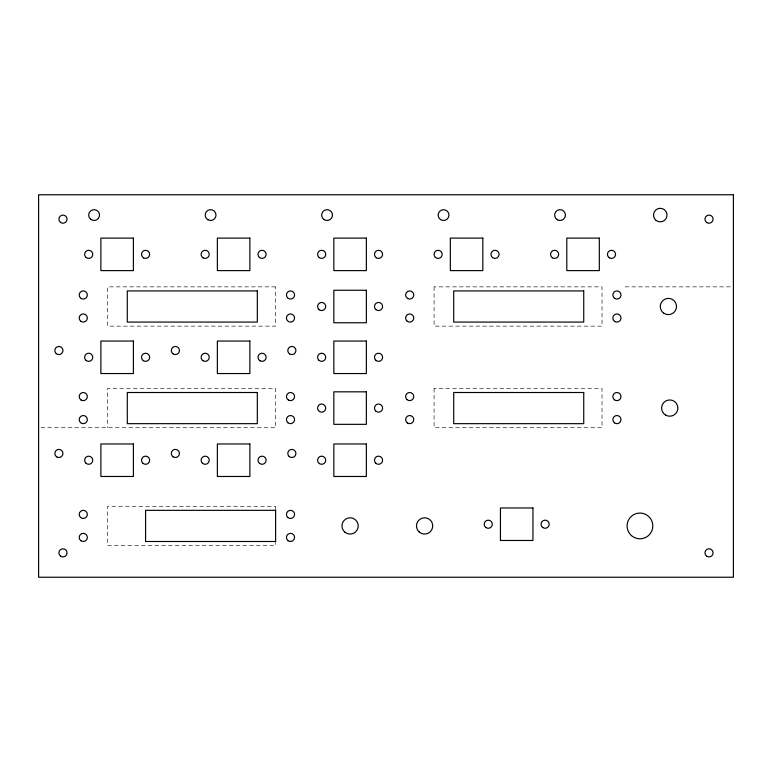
<?xml version="1.0" encoding="UTF-8"?>
<svg xmlns="http://www.w3.org/2000/svg" width="772" height="772" viewBox="0 0 772 772"><rect width="100%" height="100%" fill="white"/><g stroke="black" fill="none" stroke-linecap="round" stroke-linejoin="round"><path stroke-width="0.58" stroke-dasharray="3.86 2.9" d="M625.05 286.866L732.242 286.866M40.984 427.727L275.604 427.727L275.604 388.441L107.655 388.441L107.655 427.727M275.604 508.661L275.604 506.278L107.655 506.278L107.655 545.563L275.604 545.563L275.604 543.179M434.076 388.441L434.076 427.727L602.025 427.727L602.025 388.441L434.076 388.441M434.076 286.866L434.076 326.141L602.025 326.141L602.025 286.866L434.076 286.866M275.604 286.866L107.655 286.866L107.655 326.141L275.604 326.141L275.604 286.866"/><path stroke-width="1.16" d="M275.604 510.34L145.58 510.34L145.58 541.5L275.604 541.5M275.604 509.848L275.604 541.992M733.4 194.766L38.6 194.766L38.6 577.234L733.4 577.234L733.4 194.766M133.392 238.104L100.881 238.104L100.881 270.615L133.392 270.615L133.392 238.104M249.867 238.104L217.366 238.104L217.366 270.615L249.867 270.615L249.867 238.104M366.353 238.104L333.842 238.104L333.842 270.615L366.353 270.615L366.353 238.104M482.828 238.104L450.327 238.104L450.327 270.615L482.828 270.615L482.828 238.104M599.313 238.104L566.802 238.104L566.802 270.615L599.313 270.615L599.313 238.104M366.353 290.253L333.842 290.253L333.842 322.754L366.353 322.754L366.353 290.253M257.317 290.928L127.293 290.928L127.293 322.078L257.317 322.078L257.317 290.928M583.738 290.928L453.714 290.928L453.714 322.078L583.738 322.078L583.738 290.928M133.392 341.041L100.881 341.041L100.881 373.552L133.392 373.552L133.392 341.041M249.867 341.041L217.366 341.041L217.366 373.552L249.867 373.552L249.867 341.041M366.353 341.041L333.842 341.041L333.842 373.552L366.353 373.552L366.353 341.041M366.353 391.829L333.842 391.829L333.842 424.339L366.353 424.339L366.353 391.829M257.317 392.514L127.293 392.514L127.293 423.664L257.317 423.664L257.317 392.514M583.738 392.514L453.714 392.514L453.714 423.664L583.738 423.664L583.738 392.514M133.392 443.977L100.881 443.977L100.881 476.478L133.392 476.478L133.392 443.977M249.867 443.977L217.366 443.977L217.366 476.478L249.867 476.478L249.867 443.977M366.353 443.977L333.842 443.977L333.842 476.478L366.353 476.478L366.353 443.977M532.95 507.976L500.439 507.976L500.439 540.477L532.95 540.477L532.95 507.976M260.029 360.813A4.063 4.063 0 0 0 266.128 357.291A4.063 4.063 0 0 0 260.029 353.779A4.063 4.063 0 0 0 260.029 360.813M202.92 360.669A4.063 4.063 0 0 0 209.231 357.561A4.063 4.063 0 0 0 203.374 353.653A4.063 4.063 0 0 0 202.92 360.669M90.536 219.151A5.414 5.414 0 0 0 99.424 216.141A5.414 5.414 0 0 0 92.37 209.945A5.414 5.414 0 0 0 90.536 219.151M86.223 257.578A4.063 4.063 0 0 0 92.727 254.885A4.063 4.063 0 0 0 87.139 250.601A4.063 4.063 0 0 0 86.223 257.578M143.553 257.877A4.063 4.063 0 0 0 149.643 254.355A4.063 4.063 0 0 0 143.553 250.842A4.063 4.063 0 0 0 143.553 257.877M207.88 219.769A5.414 5.414 0 0 0 216.015 215.079A5.414 5.414 0 0 0 207.88 210.389A5.414 5.414 0 0 0 207.88 219.769M60.505 222.375A4.063 4.063 0 0 0 67.01 219.682A4.063 4.063 0 0 0 61.422 215.398A4.063 4.063 0 0 0 60.505 222.375M202.92 257.732A4.063 4.063 0 0 0 209.231 254.625A4.063 4.063 0 0 0 203.374 250.717A4.063 4.063 0 0 0 202.92 257.732M665.676 415.124A8.125 8.125 0 0 0 677.864 408.089A8.125 8.125 0 0 0 665.676 401.044A8.125 8.125 0 0 0 665.676 415.124M631.457 535.594A12.863 12.863 0 0 0 652.562 528.434A12.863 12.863 0 0 0 635.81 513.737A12.863 12.863 0 0 0 631.457 535.594M614.444 422.824A4.063 4.063 0 0 0 620.949 420.132A4.063 4.063 0 0 0 615.361 415.847A4.063 4.063 0 0 0 614.444 422.824M706.988 556.371A4.063 4.063 0 0 0 713.087 552.848A4.063 4.063 0 0 0 706.988 549.336A4.063 4.063 0 0 0 706.988 556.371M419.235 532.033A8.125 8.125 0 0 0 432.561 527.508A8.125 8.125 0 0 0 421.975 518.224A8.125 8.125 0 0 0 419.235 532.033M485.771 527.45A4.063 4.063 0 0 0 492.275 524.757A4.063 4.063 0 0 0 486.698 520.473A4.063 4.063 0 0 0 485.771 527.45M542.88 527.604A4.063 4.063 0 0 0 549.191 524.497A4.063 4.063 0 0 0 543.334 520.579A4.063 4.063 0 0 0 542.88 527.604M287.821 517.462A4.063 4.063 0 0 0 294.489 515.204A4.063 4.063 0 0 0 289.201 510.562A4.063 4.063 0 0 0 287.821 517.462M288.033 540.651A4.063 4.063 0 0 0 294.537 537.959A4.063 4.063 0 0 0 288.95 533.674A4.063 4.063 0 0 0 288.033 540.651M344.737 532.033A8.125 8.125 0 0 0 358.073 527.508A8.125 8.125 0 0 0 347.487 518.224A8.125 8.125 0 0 0 344.737 532.033M60.718 556.226A4.063 4.063 0 0 0 67.039 553.119A4.063 4.063 0 0 0 61.181 549.21A4.063 4.063 0 0 0 60.718 556.226M80.799 540.651A4.063 4.063 0 0 0 87.304 537.959A4.063 4.063 0 0 0 81.726 533.674A4.063 4.063 0 0 0 80.799 540.651M80.597 517.462A4.063 4.063 0 0 0 87.265 515.204A4.063 4.063 0 0 0 81.967 510.562A4.063 4.063 0 0 0 80.597 517.462M56.867 456.976A4.063 4.063 0 0 0 62.957 453.453A4.063 4.063 0 0 0 56.867 449.941A4.063 4.063 0 0 0 56.867 456.976M143.109 463.451A4.063 4.063 0 0 0 149.614 460.759A4.063 4.063 0 0 0 144.026 456.474A4.063 4.063 0 0 0 143.109 463.451M86.02 463.287A4.063 4.063 0 0 0 92.679 461.019A4.063 4.063 0 0 0 87.39 456.387A4.063 4.063 0 0 0 86.02 463.287M80.597 422.651A4.063 4.063 0 0 0 87.265 420.393A4.063 4.063 0 0 0 81.967 415.751A4.063 4.063 0 0 0 80.597 422.651M81.021 399.954A4.063 4.063 0 0 0 87.332 396.837A4.063 4.063 0 0 0 81.485 392.929A4.063 4.063 0 0 0 81.021 399.954M56.221 353.576A4.063 4.063 0 0 0 62.879 351.318A4.063 4.063 0 0 0 57.591 346.676A4.063 4.063 0 0 0 56.221 353.576M86.02 360.35A4.063 4.063 0 0 0 92.679 358.083A4.063 4.063 0 0 0 87.39 353.451A4.063 4.063 0 0 0 86.02 360.35M143.322 360.669A4.063 4.063 0 0 0 149.633 357.561A4.063 4.063 0 0 0 143.785 353.653A4.063 4.063 0 0 0 143.322 360.669M81.021 321.393A4.063 4.063 0 0 0 87.332 318.286A4.063 4.063 0 0 0 81.485 314.368A4.063 4.063 0 0 0 81.021 321.393M81.243 298.513A4.063 4.063 0 0 0 87.342 294.991A4.063 4.063 0 0 0 81.243 291.469A4.063 4.063 0 0 0 81.243 298.513M288.245 298.368A4.063 4.063 0 0 0 294.557 295.261A4.063 4.063 0 0 0 288.709 291.343A4.063 4.063 0 0 0 288.245 298.368M288.477 321.538A4.063 4.063 0 0 0 294.566 318.016A4.063 4.063 0 0 0 288.477 314.493A4.063 4.063 0 0 0 288.477 321.538M289.596 353.904A4.063 4.063 0 0 0 295.917 350.787A4.063 4.063 0 0 0 290.06 346.879A4.063 4.063 0 0 0 289.596 353.904M318.981 360.35A4.063 4.063 0 0 0 325.639 358.083A4.063 4.063 0 0 0 320.351 353.451A4.063 4.063 0 0 0 318.981 360.35M319.183 309.726A4.063 4.063 0 0 0 325.688 307.034A4.063 4.063 0 0 0 320.1 302.749A4.063 4.063 0 0 0 319.183 309.726M375.858 309.562A4.063 4.063 0 0 0 382.526 307.295A4.063 4.063 0 0 0 377.238 302.653A4.063 4.063 0 0 0 375.858 309.562M375.665 360.167A4.063 4.063 0 0 0 382.468 358.343A4.063 4.063 0 0 0 377.489 353.373A4.063 4.063 0 0 0 375.665 360.167M407.22 321.239A4.063 4.063 0 0 0 413.724 318.547A4.063 4.063 0 0 0 408.137 314.262A4.063 4.063 0 0 0 407.22 321.239M407.664 298.513A4.063 4.063 0 0 0 413.753 294.991A4.063 4.063 0 0 0 407.664 291.469A4.063 4.063 0 0 0 407.664 298.513M288.477 400.089A4.063 4.063 0 0 0 294.566 396.576A4.063 4.063 0 0 0 288.477 393.054A4.063 4.063 0 0 0 288.477 400.089M287.821 422.651A4.063 4.063 0 0 0 294.489 420.393A4.063 4.063 0 0 0 289.201 415.751A4.063 4.063 0 0 0 287.821 422.651M289.182 456.513A4.063 4.063 0 0 0 295.84 454.254A4.063 4.063 0 0 0 290.552 449.613A4.063 4.063 0 0 0 289.182 456.513M319.396 463.605A4.063 4.063 0 0 0 325.707 460.498A4.063 4.063 0 0 0 319.859 456.59A4.063 4.063 0 0 0 319.396 463.605M319.396 411.466A4.063 4.063 0 0 0 325.707 408.349A4.063 4.063 0 0 0 319.859 404.441A4.063 4.063 0 0 0 319.396 411.466M376.07 411.312A4.063 4.063 0 0 0 382.574 408.62A4.063 4.063 0 0 0 376.987 404.335A4.063 4.063 0 0 0 376.07 411.312M375.858 463.287A4.063 4.063 0 0 0 382.526 461.019A4.063 4.063 0 0 0 377.238 456.387A4.063 4.063 0 0 0 375.858 463.287M407.433 422.979A4.063 4.063 0 0 0 413.744 419.862A4.063 4.063 0 0 0 407.896 415.954A4.063 4.063 0 0 0 407.433 422.979M407.018 399.626A4.063 4.063 0 0 0 413.676 397.368A4.063 4.063 0 0 0 408.388 392.726A4.063 4.063 0 0 0 407.018 399.626M202.496 463.287A4.063 4.063 0 0 0 209.164 461.019A4.063 4.063 0 0 0 203.866 456.387A4.063 4.063 0 0 0 202.496 463.287M172.909 456.686A4.063 4.063 0 0 0 179.403 453.984A4.063 4.063 0 0 0 173.825 449.7A4.063 4.063 0 0 0 172.909 456.686M259.585 463.451A4.063 4.063 0 0 0 266.089 460.759A4.063 4.063 0 0 0 260.502 456.474A4.063 4.063 0 0 0 259.585 463.451M172.909 353.75A4.063 4.063 0 0 0 179.403 351.048A4.063 4.063 0 0 0 173.825 346.763A4.063 4.063 0 0 0 172.909 353.75M259.585 257.578A4.063 4.063 0 0 0 266.089 254.885A4.063 4.063 0 0 0 260.502 250.601A4.063 4.063 0 0 0 259.585 257.578M323.777 219.373A5.414 5.414 0 0 0 332.442 215.784A5.414 5.414 0 0 0 325.002 210.071A5.414 5.414 0 0 0 323.777 219.373M376.282 257.732A4.063 4.063 0 0 0 382.594 254.625A4.063 4.063 0 0 0 376.746 250.717A4.063 4.063 0 0 0 376.282 257.732M319.183 257.578A4.063 4.063 0 0 0 325.688 254.885A4.063 4.063 0 0 0 320.1 250.601A4.063 4.063 0 0 0 319.183 257.578M440.542 219.586A5.414 5.414 0 0 0 448.957 215.436A5.414 5.414 0 0 0 441.159 210.225A5.414 5.414 0 0 0 440.542 219.586M435.456 257.414A4.063 4.063 0 0 0 442.124 255.146A4.063 4.063 0 0 0 436.827 250.514A4.063 4.063 0 0 0 435.456 257.414M492.546 257.578A4.063 4.063 0 0 0 499.05 254.885A4.063 4.063 0 0 0 493.462 250.601A4.063 4.063 0 0 0 492.546 257.578M552.356 257.732A4.063 4.063 0 0 0 558.667 254.625A4.063 4.063 0 0 0 552.82 250.717A4.063 4.063 0 0 0 552.356 257.732M609.243 257.732A4.063 4.063 0 0 0 615.554 254.625A4.063 4.063 0 0 0 609.706 250.717A4.063 4.063 0 0 0 609.243 257.732M557.326 219.769A5.414 5.414 0 0 0 565.451 215.079A5.414 5.414 0 0 0 557.326 210.389A5.414 5.414 0 0 0 557.326 219.769M656.142 220.454A6.774 6.774 0 0 0 666.979 215.967A6.774 6.774 0 0 0 657.667 208.826A6.774 6.774 0 0 0 656.142 220.454M706.988 222.664A4.063 4.063 0 0 0 713.087 219.151A4.063 4.063 0 0 0 706.988 215.629A4.063 4.063 0 0 0 706.988 222.664M614.666 298.368A4.063 4.063 0 0 0 620.977 295.261A4.063 4.063 0 0 0 615.12 291.343A4.063 4.063 0 0 0 614.666 298.368M614.888 321.538A4.063 4.063 0 0 0 620.987 318.016A4.063 4.063 0 0 0 614.888 314.493A4.063 4.063 0 0 0 614.888 321.538M663.872 313.258A8.125 8.125 0 0 0 676.494 307.034A8.125 8.125 0 0 0 664.798 299.218A8.125 8.125 0 0 0 663.872 313.258M614.444 399.8A4.063 4.063 0 0 0 620.949 397.107A4.063 4.063 0 0 0 615.361 392.823A4.063 4.063 0 0 0 614.444 399.8"/></g></svg>
